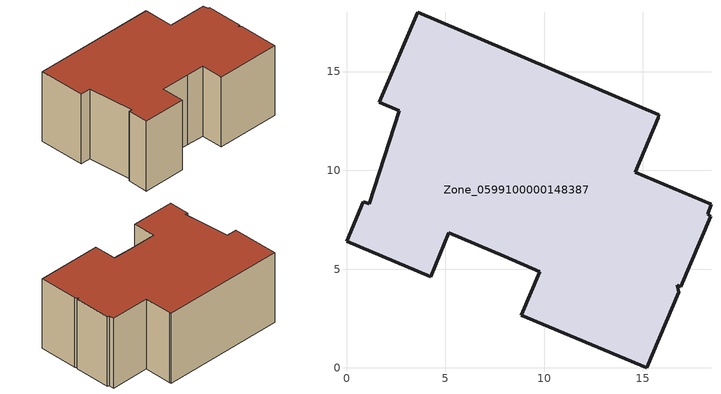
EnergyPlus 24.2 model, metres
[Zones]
Zone_0599100000148387
 floor ground (C_G): 7.99,5.66 5.17,6.85 4.26,4.61 0,6.4 0.86,8.42 1.14,8.3 2.67,13.02 1.67,13.44 3.6,18.01 15.82,12.81 15.78,12.66 14.61,9.9 18.45,8.28 18.28,7.79 18.44,7.67 16.93,4.11 16.74,4.19 16.82,3.82 15.2,0 8.85,2.67 9.77,4.87 z0
 wall outside (C_F): 5.17,6.85 7.99,5.66 9.77,4.87 8.85,2.67 15.2,0 16.82,3.82 16.74,4.19 16.93,4.11 18.44,7.67 18.28,7.79 18.45,8.28 14.61,9.9 15.78,12.66 15.82,12.81 3.6,18.01 1.67,13.44 2.67,13.02 1.14,8.3 0.86,8.42 0,6.4 4.26,4.61 5.17,6.85 z0:7.77
 roof outside (C_R): 16.93,4.11 18.44,7.67 18.28,7.79 18.45,8.28 14.61,9.9 15.78,12.66 15.82,12.81 3.6,18.01 1.67,13.44 2.67,13.02 1.14,8.3 0.86,8.42 0,6.4 4.26,4.61 5.17,6.85 7.99,5.66 9.77,4.87 8.85,2.67 15.2,0 16.82,3.82 16.74,4.19 z7.77
[BUILDING]
Pand.0599100000148387: North Axis=0; Terrain=City; Loads Convergence Tolerance Value=0.04; Temperature Convergence Tolerance Value=0.4; Solar Distribution=FullExterior; Maximum Number of Warmup Days=25; Minimum Number of Warmup Days=1
[Site:Location]
Rotterdam.The.Hague.AP_ZH_NLD Design_Conditions: Latitude=51.96; Longitude=4.45; Time Zone=1; Elevation=-4.5
[SITE:GROUNDTEMPERATURE:BUILDINGSURFACE]
18, 18, 18, 18, 18, 18, 18, 18, 18, 18, 18, 18
[MATERIAL] Thermal Absorptance=0.9; Solar Absorptance=0.7; Visible Absorptance=0.7
Name | Roughness | Thickness | Conductivity | Density | Specific Heat
G.D.1975-1991 | MediumSmooth | 0.15 | 0.288461 | 540 | 1210
F.D.1975-1991 | Rough | 0.3 | 0.230769 | 1920 | 840
R.D.1975-1991 | MediumRough | 0.2 | 0.153846 | 1500 | 1000
[CONSTRUCTION]
C_G: G.D.1975-1991
C_F: F.D.1975-1991
C_R: R.D.1975-1991
[ZONE]
Zone_0599100000148387: Type=1; Multiplier=1; Ceiling Height=Autocalculate; Volume=Autocalculate; Floor Area=autocalculate; Part of Total Floor Area=Yes
[ZONEINFILTRATION:DESIGNFLOWRATE]
Infil_Zone_0599100000148387: Zone or ZoneList or Space or SpaceList=Zone_0599100000148387; Schedule=AlwaysOn; Design Flow Rate Calculation Method=Flow/Area; Flow Rate per Floor Area=0.0042; Constant Term Coefficient=1; Temperature Term Coefficient=0; Velocity Term Coefficient=0; Velocity Squared Term Coefficient=0
[HVACTEMPLATE:ZONE:IDEALLOADSAIRSYSTEM]
Zone_0599100000148387: Maximum Heating Supply Air Temperature=50; Minimum Cooling Supply Air Temperature=13; Maximum Heating Supply Air Humidity Ratio=0.0156; Minimum Cooling Supply Air Humidity Ratio=0.0077; Heating Limit=NoLimit; Cooling Limit=NoLimit; Dehumidification Control Type=ConstantSensibleHeatRatio; Cooling Sensible Heat Ratio=0.7; Dehumidification Setpoint=60; Humidification Control Type=None; Humidification Setpoint=30; Outdoor Air Method=None; Outdoor Air Flow Rate per Person=0.00944; Outdoor Air Flow Rate per Zone Floor Area=0; Outdoor Air Flow Rate per Zone=0; Demand Controlled Ventilation Type=None; Outdoor Air Economizer Type=NoEconomizer; Heat Recovery Type=None; Sensible Heat Recovery Effectiveness=0.7; Latent Heat Recovery Effectiveness=0.65
[ZONECONTROL:THERMOSTAT]
ThermostatControl_Zone_0599100000148387: Zone or ZoneList=Zone_0599100000148387; Control Type Schedule=DualSetpointControlType; Control 1=Thermostat_Zone_0599100000148387; Temperature Difference Between Cutout And Setpoint=0
[THERMOSTATSETPOINT:DUALSETPOINT]
Thermostat_Zone_0599100000148387: Heating Setpoint Temperature Schedule=HeatingSetpoint_Zone_0599100000148387; Cooling Setpoint Temperature Schedule=CoolingSetpoint_Zone_0599100000148387
[SCHEDULE:COMPACT]
HeatingSetpoint_Zone_0599100000148387: Through: 12/31, For: AllDays, Until: 24:00, 21
CoolingSetpoint_Zone_0599100000148387: Through: 12/31, For: AllDays, Until: 24:00, 24
DualSetpointControlType: Through: 12/31, For: AllDays, Until: 24:00, 4
AlwaysOn: Through: 12/31, For: AllDays, Until: 24:00, 1
